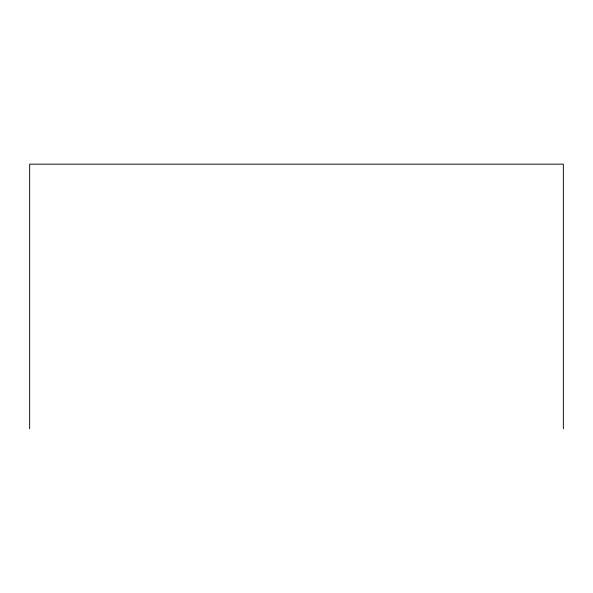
<?xml version="1.0" encoding="UTF-8"?>
<svg xmlns="http://www.w3.org/2000/svg" width="593" height="593" viewBox="0 0 593 593"><rect width="100%" height="100%" fill="white"/><g stroke="black" fill="none" stroke-linecap="round" stroke-linejoin="round"><path stroke-width="0.89" d="M563.35 428.828L563.35 164.172L29.65 164.172L29.65 428.828"/></g></svg>
